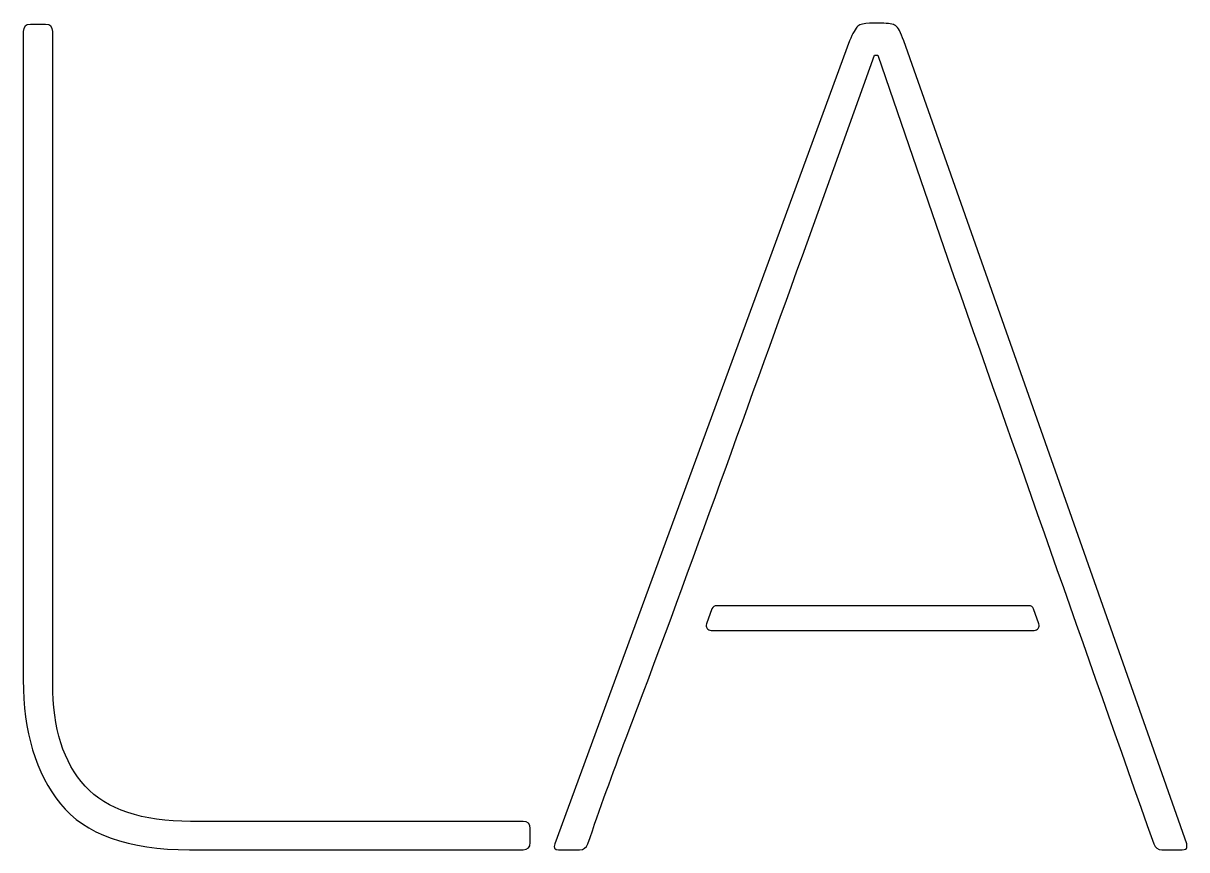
# Model space of a CAD drawing. Header units: centimetres. Extents: x -21.3 to 21.2, y -15.2 to 14.8.
# Drawn here: x -16.656 to -15.587, y -3.133 to -2.374 of the extents above; entities that cross this region are included whole.
import ezdxf

# ---------------------------------------------------------------- set-up
doc = ezdxf.new("R2010")
doc.units = ezdxf.units.CM
doc.header["$MEASUREMENT"] = 0
doc.layers.add('layer 1', color=7, linetype='Continuous')

msp = doc.modelspace()

# ---------------------------------------------------------------- linework, layer by layer
at = {"layer": 'layer 1', "color": 29}
for points, knots in [([(-16.62895, -2.98028), (-16.62895, -3.02142), (-16.61902, -3.05282), (-16.59917, -3.07448), (-16.59917, -3.07448), (-16.57932, -3.09613), (-16.54702, -3.10696), (-16.50226, -3.10696), (-16.50226, -3.10696), (-16.50226, -3.10696), (-16.19692, -3.10696), (-16.19692, -3.10696), (-16.19692, -3.10696), (-16.19259, -3.10696), (-16.19042, -3.10913), (-16.19042, -3.11346), (-16.19042, -3.11346), (-16.19042, -3.11346), (-16.19042, -3.12645), (-16.19042, -3.12645), (-16.19042, -3.12645), (-16.19042, -3.13079), (-16.19259, -3.13295), (-16.19692, -3.13295), (-16.19692, -3.13295), (-16.19692, -3.13295), (-16.50335, -3.13295), (-16.50335, -3.13295), (-16.50335, -3.13295), (-16.55965, -3.13295), (-16.59917, -3.11887), (-16.62191, -3.09072), (-16.62191, -3.09072), (-16.64465, -3.06257), (-16.65602, -3.02467), (-16.65602, -2.97703), (-16.65602, -2.97703), (-16.65602, -2.97703), (-16.65602, -2.3815), (-16.65602, -2.3815), (-16.65602, -2.3815), (-16.65602, -2.37717), (-16.65386, -2.375), (-16.64952, -2.375), (-16.64952, -2.375), (-16.64952, -2.375), (-16.63545, -2.375), (-16.63545, -2.375), (-16.63545, -2.375), (-16.63112, -2.375), (-16.62895, -2.37717), (-16.62895, -2.3815), (-16.62895, -2.3815), (-16.62895, -2.3815), (-16.62895, -2.98028), (-16.62895, -2.98028)], [0, 0, 0, 0, 0.0666667, 0.0666667, 0.0666667, 0.0666667, 0.1333333, 0.1333333, 0.1333333, 0.1333333, 0.2, 0.2, 0.2, 0.2, 0.2666667, 0.2666667, 0.2666667, 0.2666667, 0.3333333, 0.3333333, 0.3333333, 0.3333333, 0.4, 0.4, 0.4, 0.4, 0.4666667, 0.4666667, 0.4666667, 0.4666667, 0.5333333, 0.5333333, 0.5333333, 0.5333333, 0.6, 0.6, 0.6, 0.6, 0.6666667, 0.6666667, 0.6666667, 0.6666667, 0.7333333, 0.7333333, 0.7333333, 0.7333333, 0.8, 0.8, 0.8, 0.8, 0.8666667, 0.8666667, 0.8666667, 0.8666667, 1, 1, 1, 1]), ([(-15.80712, -2.58975), (-15.80712, -2.58975), (-15.871, -2.40315), (-15.871, -2.40315), (-15.871, -2.40315), (-15.871, -2.40315), (-15.87425, -2.40315), (-15.87425, -2.40315), (-15.87425, -2.40315), (-15.87425, -2.40315), (-15.9403, -2.58759), (-15.9403, -2.58759), (-15.9403, -2.58759), (-15.99389, -2.73479), (-16.04674, -2.88435), (-16.10217, -3.03009), (-16.10217, -3.03009), (-16.11481, -3.06329), (-16.12654, -3.09577), (-16.13737, -3.12754), (-16.13737, -3.12754), (-16.13881, -3.13114), (-16.14134, -3.13295), (-16.14495, -3.13295), (-16.14495, -3.13295), (-16.14495, -3.13295), (-16.16444, -3.13295), (-16.16444, -3.13295), (-16.16444, -3.13295), (-16.16805, -3.13295), (-16.16913, -3.13114), (-16.16769, -3.12754), (-16.16769, -3.12754), (-16.16769, -3.12754), (-15.89699, -2.39016), (-15.89699, -2.39016), (-15.89699, -2.39016), (-15.8941, -2.38294), (-15.89157, -2.37843), (-15.88941, -2.37662), (-15.88941, -2.37662), (-15.88724, -2.37482), (-15.88363, -2.37392), (-15.87858, -2.37392), (-15.87858, -2.37392), (-15.87858, -2.37392), (-15.86775, -2.37392), (-15.86775, -2.37392), (-15.86775, -2.37392), (-15.86126, -2.37392), (-15.85693, -2.37464), (-15.85476, -2.37609), (-15.85476, -2.37609), (-15.85259, -2.37753), (-15.85007, -2.38222), (-15.84718, -2.39016), (-15.84718, -2.39016), (-15.84718, -2.39016), (-15.58731, -3.12754), (-15.58731, -3.12754), (-15.58731, -3.12754), (-15.58731, -3.12754), (-15.58731, -3.13079), (-15.58731, -3.13079), (-15.58731, -3.13079), (-15.58731, -3.13223), (-15.58876, -3.13295), (-15.59164, -3.13295), (-15.59164, -3.13295), (-15.59164, -3.13295), (-15.61005, -3.13295), (-15.61005, -3.13295), (-15.61005, -3.13295), (-15.61366, -3.13295), (-15.61619, -3.13114), (-15.61763, -3.12754), (-15.61763, -3.12754), (-15.6811, -2.94806), (-15.74378, -2.76921), (-15.80712, -2.58975)], [0, 0, 0, 0, 0.047619, 0.047619, 0.047619, 0.047619, 0.0952381, 0.0952381, 0.0952381, 0.0952381, 0.1428571, 0.1428571, 0.1428571, 0.1428571, 0.1904762, 0.1904762, 0.1904762, 0.1904762, 0.2380952, 0.2380952, 0.2380952, 0.2380952, 0.2857143, 0.2857143, 0.2857143, 0.2857143, 0.3333333, 0.3333333, 0.3333333, 0.3333333, 0.3809524, 0.3809524, 0.3809524, 0.3809524, 0.4285714, 0.4285714, 0.4285714, 0.4285714, 0.4761905, 0.4761905, 0.4761905, 0.4761905, 0.5238095, 0.5238095, 0.5238095, 0.5238095, 0.5714286, 0.5714286, 0.5714286, 0.5714286, 0.6190476, 0.6190476, 0.6190476, 0.6190476, 0.6666667, 0.6666667, 0.6666667, 0.6666667, 0.7142857, 0.7142857, 0.7142857, 0.7142857, 0.7619048, 0.7619048, 0.7619048, 0.7619048, 0.8095238, 0.8095238, 0.8095238, 0.8095238, 0.8571429, 0.8571429, 0.8571429, 0.8571429, 0.9047619, 0.9047619, 0.9047619, 0.9047619, 1, 1, 1, 1]), ([(-15.72732, -2.93155), (-15.72732, -2.93155), (-16.02428, -2.93155), (-16.02428, -2.93155), (-16.02428, -2.93155), (-16.02579, -2.93155), (-16.0271, -2.93087), (-16.02796, -2.92963), (-16.02796, -2.92963), (-16.02883, -2.92839), (-16.02902, -2.92693), (-16.02849, -2.92551), (-16.02849, -2.92551), (-16.02849, -2.92551), (-16.02342, -2.91175), (-16.02342, -2.91175), (-16.02342, -2.91175), (-16.02275, -2.90995), (-16.02112, -2.90881), (-16.0192, -2.90881), (-16.0192, -2.90881), (-16.0192, -2.90881), (-15.73229, -2.90881), (-15.73229, -2.90881), (-15.73229, -2.90881), (-15.73037, -2.90881), (-15.72873, -2.90996), (-15.72807, -2.91177), (-15.72807, -2.91177), (-15.72807, -2.91177), (-15.7231, -2.92554), (-15.7231, -2.92554), (-15.7231, -2.92554), (-15.72259, -2.92695), (-15.72279, -2.9284), (-15.72365, -2.92964), (-15.72365, -2.92964), (-15.72452, -2.93088), (-15.72582, -2.93155), (-15.72732, -2.93155)], [0, 0, 0, 0, 0.0909091, 0.0909091, 0.0909091, 0.0909091, 0.1818182, 0.1818182, 0.1818182, 0.1818182, 0.2727273, 0.2727273, 0.2727273, 0.2727273, 0.3636364, 0.3636364, 0.3636364, 0.3636364, 0.4545455, 0.4545455, 0.4545455, 0.4545455, 0.5454545, 0.5454545, 0.5454545, 0.5454545, 0.6363636, 0.6363636, 0.6363636, 0.6363636, 0.7272727, 0.7272727, 0.7272727, 0.7272727, 0.8181818, 0.8181818, 0.8181818, 0.8181818, 1, 1, 1, 1])]:
    msp.add_open_spline(points, degree=3, knots=knots, dxfattribs=at)

doc.saveas('drawing.dxf')
